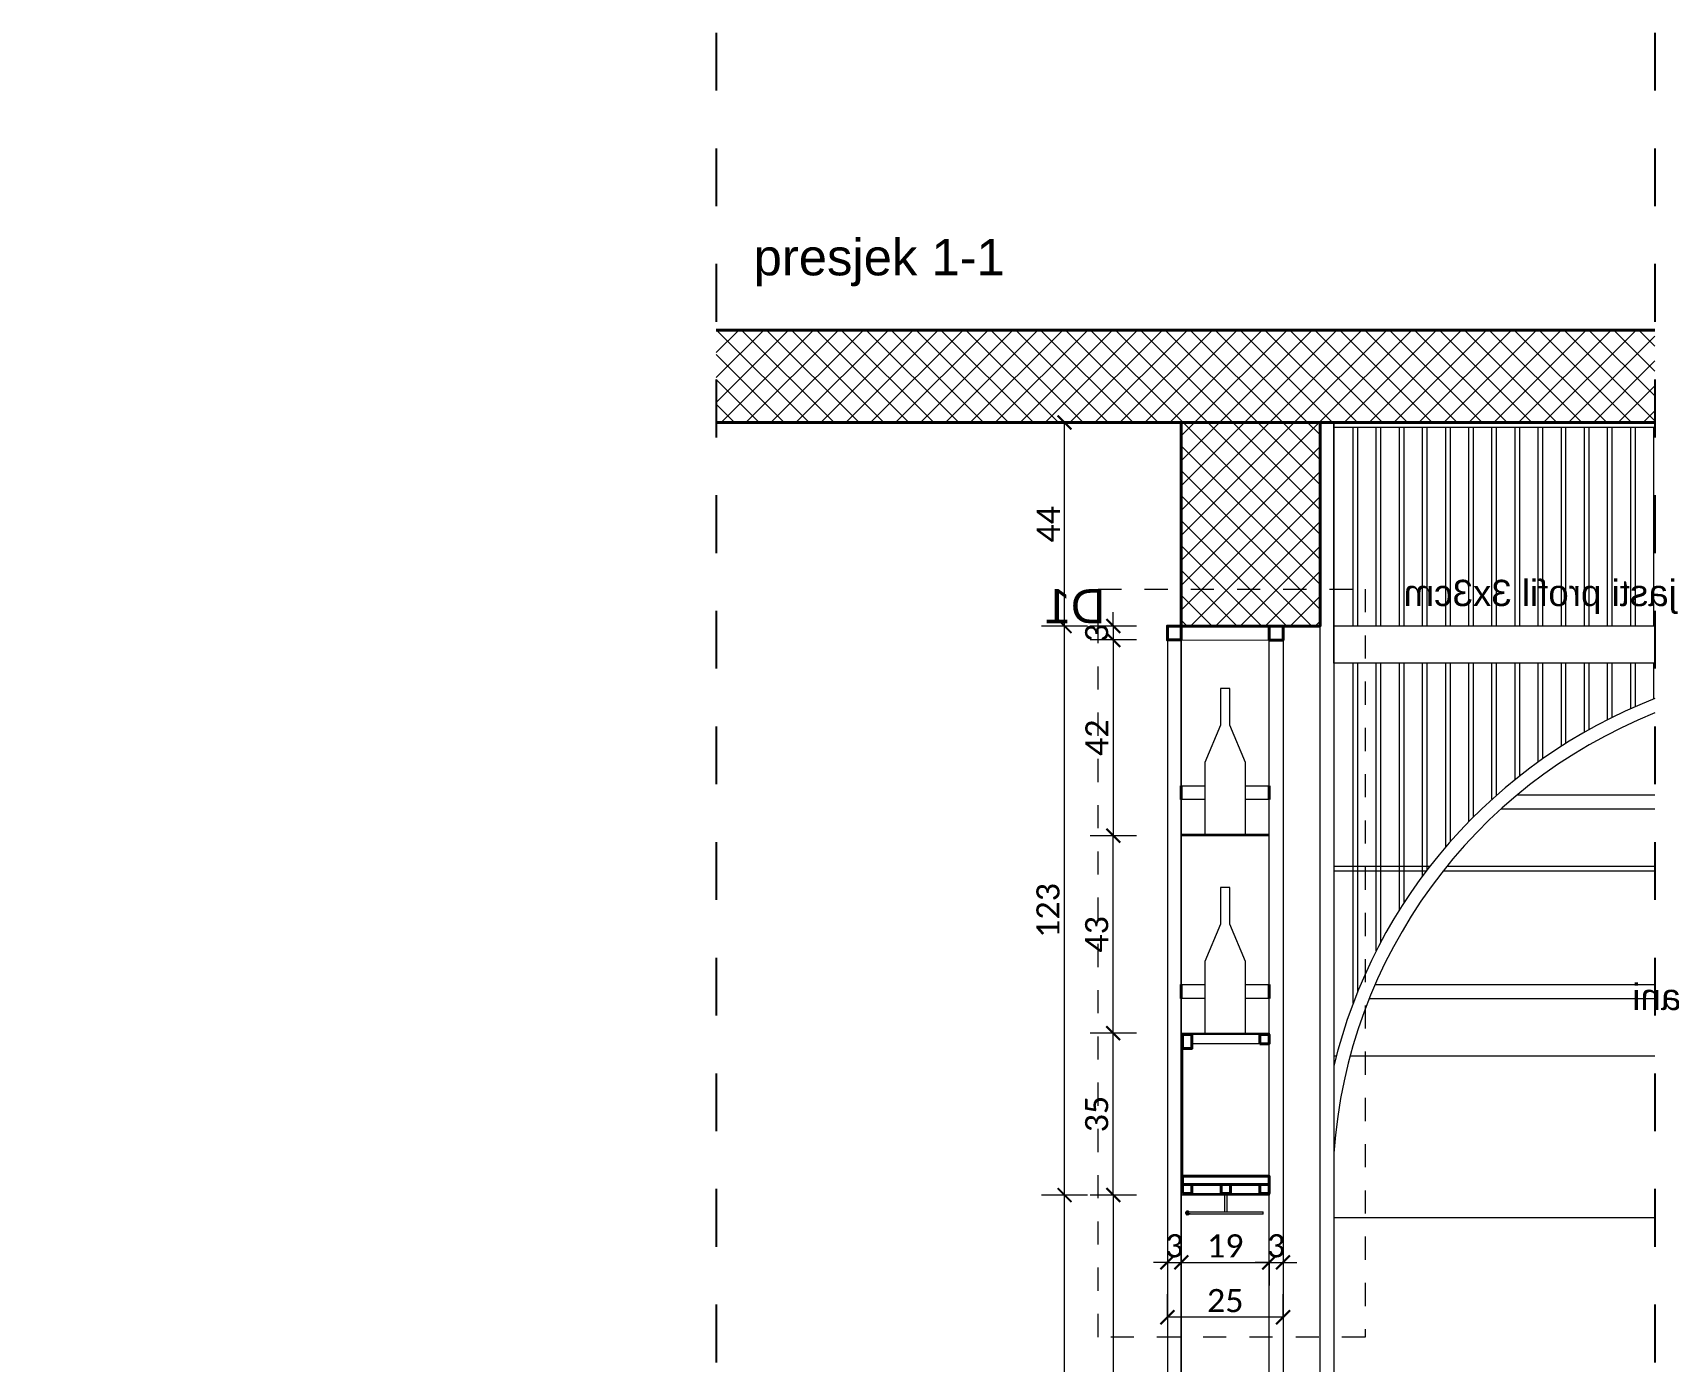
# Model space of a CAD drawing. Header units: centimetres. Extents: x -26724 to 60145, y -23645 to 6771.
# Drawn here: x -1953.8 to -1600.2, y 555.3 to 842.6 of the extents above; entities that cross this region are included whole.
import ezdxf

# ---------------------------------------------------------------- set-up
doc = ezdxf.new("R2010")
doc.units = ezdxf.units.CM
doc.linetypes.add('DALEKOVOD_VN', pattern=[5, 2.5, -2.5])
for name, color, linetype, lineweight in [('2.IZGLED', 7, 'Continuous', 13), ('4.KOTE', 88, 'Continuous', 15), ('zid', 7, 'Continuous', 40)]:
    doc.layers.add(name, color=color, linetype=linetype, lineweight=lineweight)
doc.layers.add('3.IZGLED 2', color=7, linetype='Continuous', lineweight=9, true_color=0x4a4a4a)
doc.layers.add('IZGLED 2', color=253, linetype='Continuous', lineweight=9, true_color=0x828282)
doc.layers.add('tekst @ 50', color=7, linetype='Continuous')
doc.styles.add('0.15', font='arial.ttf', dxfattribs={"height": 0.15})
doc.styles.add('Notes', font='arial.ttf', dxfattribs={"height": 3})
doc.styles.get("Standard").update_dxf_attribs({"font": 'calibri.ttf'})
doc.dimstyles.new('ja 1 30 izgledi zidova', dxfattribs={"dimtxt": 5, "dimasz": 3, "dimexe": 5, "dimexo": 5, "dimgap": 1, "dimtad": 1, "dimdec": 0, "dimtxsty": 'Standard', "dimblk": 'ARCHTICK', "dimcen": 2.5, "dimclrd": 256, "dimclrt": 7, "dimadec": 0, "dimazin": 0, "dimtfac": 1, "dimtdec": 0, "dimtix": 1, "dimtmove": 1, "dimatfit": 3, "dimldrblk": 'ARCHTICK', "dimfxl": 5, "dimfxlon": 1, "dimlwd": 0, "dimlwe": 9, "dimarcsym": 0})
doc.dimstyles.new('ja 1 50', dxfattribs={"dimtxt": 10, "dimasz": 5, "dimexe": 5, "dimexo": 5, "dimgap": 1, "dimtad": 1, "dimdec": 0, "dimtxsty": 'Standard', "dimblk": 'ARCHTICK', "dimcen": 2.5, "dimclrd": 256, "dimclrt": 7, "dimadec": 0, "dimazin": 0, "dimtfac": 1, "dimtdec": 0, "dimtix": 1, "dimtmove": 1, "dimatfit": 3, "dimldrblk": 'ARCHTICK', "dimfxl": 10, "dimfxlon": 1, "dimlwd": 0, "dimlwe": 9, "dimarcsym": 0})
pattern_1 = [(45, (-68.547, 0), (-2.694077, 2.694077), []), (135, (-68.547, 0), (-2.694077, -2.694077), [])]

# ---------------------------------------------------------------- blocks, each defined once
blk = doc.blocks.new('_ArchTick')
at = {"color": 0, "linetype": 'ByBlock', "const_width": 0.15}
blk.add_lwpolyline([(-0.5, -0.5), (0.5, 0.5)], dxfattribs=at)
blk = doc.blocks.new('*D414')
at = {"layer": '4.KOTE', "color": 0, "lineweight": 9, "transparency": 16777216}
for p, q in [((-1725.72, 591.26), (-1735.72, 591.26)), ((-1725.72, 496.29), (-1735.72, 496.29))]:
    blk.add_line(p, q, dxfattribs=at)
at = {"layer": '4.KOTE', "lineweight": 0, "transparency": 16777216}
blk.add_line((-1730.72, 496.29), (-1730.72, 591.26), dxfattribs=at)
at = {"layer": 'Defpoints', "color": 0, "transparency": 16777216}
for p in [(-1730.72, 591.26), (-1703.32, 591.26), (-1705.48, 496.29)]:
    blk.add_point(p, dxfattribs=at)
at = {"layer": '4.KOTE', "lineweight": 0, "transparency": 16777216, "xscale": 3, "yscale": 3, "zscale": 3}
for p, rotation in [((-1730.72, 591.26), 90), ((-1730.72, 496.29), 270)]:
    blk.add_blockref('_ArchTick', p, dxfattribs=dict(at, rotation=rotation))
at = {"layer": '4.KOTE', "color": 7, "transparency": 16777216, "insert": (-1734.28, 543.78), "char_height": 5, "attachment_point": 5, "rotation": 90}
blk.add_mtext('95', dxfattribs=at)
blk = doc.blocks.new('*D415')
at = {"layer": '4.KOTE', "color": 0, "lineweight": 9, "transparency": 16777216}
for p, q in [((-1725.72, 714.29), (-1735.72, 714.29)), ((-1725.72, 591.26), (-1735.72, 591.26))]:
    blk.add_line(p, q, dxfattribs=at)
at = {"layer": '4.KOTE', "lineweight": 0, "transparency": 16777216}
blk.add_line((-1730.72, 591.26), (-1730.72, 714.29), dxfattribs=at)
at = {"layer": 'Defpoints', "color": 0, "transparency": 16777216}
for p in [(-1730.72, 714.29), (-1708.48, 714.29), (-1703.32, 591.26)]:
    blk.add_point(p, dxfattribs=at)
at = {"layer": '4.KOTE', "lineweight": 0, "transparency": 16777216, "xscale": 3, "yscale": 3, "zscale": 3}
for p, rotation in [((-1730.72, 714.29), 90), ((-1730.72, 591.26), 270)]:
    blk.add_blockref('_ArchTick', p, dxfattribs=dict(at, rotation=rotation))
at = {"layer": '4.KOTE', "color": 7, "transparency": 16777216, "insert": (-1734.28, 652.78), "char_height": 5, "attachment_point": 5, "rotation": 90}
blk.add_mtext('123', dxfattribs=at)
blk = doc.blocks.new('*D416')
at = {"layer": '4.KOTE', "color": 0, "lineweight": 9, "transparency": 16777216}
for p, q in [((-1730.72, 758.29), (-1735.72, 758.29)), ((-1725.72, 714.29), (-1735.72, 714.29))]:
    blk.add_line(p, q, dxfattribs=at)
at = {"layer": '4.KOTE', "lineweight": 0, "transparency": 16777216}
blk.add_line((-1730.72, 714.29), (-1730.72, 758.29), dxfattribs=at)
at = {"layer": 'Defpoints', "color": 0, "transparency": 16777216}
for p in [(-1730.72, 758.29), (-1726.18, 758.29), (-1708.48, 714.29)]:
    blk.add_point(p, dxfattribs=at)
at = {"layer": '4.KOTE', "lineweight": 0, "transparency": 16777216, "xscale": 3, "yscale": 3, "zscale": 3}
for p, rotation in [((-1730.72, 758.29), 90), ((-1730.72, 714.29), 270)]:
    blk.add_blockref('_ArchTick', p, dxfattribs=dict(at, rotation=rotation))
at = {"layer": '4.KOTE', "color": 7, "transparency": 16777216, "insert": (-1734.23, 736.29), "char_height": 5, "attachment_point": 5, "rotation": 90}
blk.add_mtext('44', dxfattribs=at)
blk = doc.blocks.new('*D425')
at = {"layer": '4.KOTE', "lineweight": 0, "transparency": 16777216}
for p, q in [((-1708.48, 576.7), (-1711.48, 576.7)), ((-1708.48, 576.7), (-1705.48, 576.7)), ((-1705.48, 576.7), (-1702.48, 576.7))]:
    blk.add_line(p, q, dxfattribs=at)
at = {"layer": '4.KOTE', "color": 0, "lineweight": 9, "transparency": 16777216}
for p, q in [((-1708.48, 576.7), (-1708.48, 571.7)), ((-1705.48, 576.7), (-1705.48, 571.7))]:
    blk.add_line(p, q, dxfattribs=at)
at = {"layer": 'Defpoints', "color": 0, "transparency": 16777216}
for p in [(-1708.48, 580.5), (-1705.48, 580.5), (-1705.48, 576.7)]:
    blk.add_point(p, dxfattribs=at)
at = {"layer": '4.KOTE', "lineweight": 0, "transparency": 16777216, "xscale": 3, "yscale": 3, "zscale": 3}
blk.add_blockref('_ArchTick', (-1708.48, 576.7), dxfattribs=at)
at = {"layer": '4.KOTE', "lineweight": 0, "transparency": 16777216, "xscale": 3, "yscale": 3, "zscale": 3, "rotation": 180}
blk.add_blockref('_ArchTick', (-1705.48, 576.7), dxfattribs=at)
at = {"layer": '4.KOTE', "color": 7, "transparency": 16777216, "insert": (-1706.98, 580.27), "char_height": 5, "attachment_point": 5}
blk.add_mtext('3', dxfattribs=at)
blk = doc.blocks.new('*D426')
at = {"layer": '4.KOTE', "color": 0, "lineweight": 9, "transparency": 16777216}
for p, q in [((-1705.48, 576.7), (-1705.48, 571.7)), ((-1686.48, 576.7), (-1686.48, 571.7))]:
    blk.add_line(p, q, dxfattribs=at)
at = {"layer": '4.KOTE', "lineweight": 0, "transparency": 16777216}
blk.add_line((-1705.48, 576.7), (-1686.48, 576.7), dxfattribs=at)
at = {"layer": 'Defpoints', "color": 0, "transparency": 16777216}
for p in [(-1705.48, 580.5), (-1686.48, 577.5), (-1686.48, 576.7)]:
    blk.add_point(p, dxfattribs=at)
at = {"layer": '4.KOTE', "lineweight": 0, "transparency": 16777216, "xscale": 3, "yscale": 3, "zscale": 3, "rotation": 180}
blk.add_blockref('_ArchTick', (-1705.48, 576.7), dxfattribs=at)
at = {"layer": '4.KOTE', "lineweight": 0, "transparency": 16777216, "xscale": 3, "yscale": 3, "zscale": 3}
blk.add_blockref('_ArchTick', (-1686.48, 576.7), dxfattribs=at)
at = {"layer": '4.KOTE', "color": 7, "transparency": 16777216, "insert": (-1695.98, 580.27), "char_height": 5, "attachment_point": 5}
blk.add_mtext('19', dxfattribs=at)
blk = doc.blocks.new('*D427')
at = {"layer": '4.KOTE', "lineweight": 0, "transparency": 16777216}
for p, q in [((-1686.48, 576.7), (-1689.48, 576.7)), ((-1686.48, 576.7), (-1683.48, 576.7)), ((-1683.48, 576.7), (-1680.48, 576.7))]:
    blk.add_line(p, q, dxfattribs=at)
at = {"layer": '4.KOTE', "color": 0, "lineweight": 9, "transparency": 16777216}
for p, q in [((-1686.48, 576.7), (-1686.48, 571.7)), ((-1683.48, 576.7), (-1683.48, 571.7))]:
    blk.add_line(p, q, dxfattribs=at)
at = {"layer": 'Defpoints', "color": 0, "transparency": 16777216}
for p in [(-1686.48, 577.5), (-1683.48, 577.56), (-1683.48, 576.7)]:
    blk.add_point(p, dxfattribs=at)
at = {"layer": '4.KOTE', "lineweight": 0, "transparency": 16777216, "xscale": 3, "yscale": 3, "zscale": 3}
blk.add_blockref('_ArchTick', (-1686.48, 576.7), dxfattribs=at)
at = {"layer": '4.KOTE', "lineweight": 0, "transparency": 16777216, "xscale": 3, "yscale": 3, "zscale": 3, "rotation": 180}
blk.add_blockref('_ArchTick', (-1683.48, 576.7), dxfattribs=at)
at = {"layer": '4.KOTE', "color": 7, "transparency": 16777216, "insert": (-1684.98, 580.27), "char_height": 5, "attachment_point": 5}
blk.add_mtext('3', dxfattribs=at)
blk = doc.blocks.new('*D428')
at = {"layer": '4.KOTE', "color": 0, "lineweight": 9, "transparency": 16777216}
for p, q in [((-1708.48, 564.85), (-1708.48, 569.85)), ((-1683.48, 564.85), (-1683.48, 569.85))]:
    blk.add_line(p, q, dxfattribs=at)
at = {"layer": '4.KOTE', "lineweight": 0, "transparency": 16777216}
blk.add_line((-1683.48, 564.85), (-1708.48, 564.85), dxfattribs=at)
at = {"layer": 'Defpoints', "color": 0, "transparency": 16777216}
for p in [(-1708.48, 564.85), (-1708.48, 560.27), (-1683.48, 560.27)]:
    blk.add_point(p, dxfattribs=at)
at = {"layer": '4.KOTE', "lineweight": 0, "transparency": 16777216, "xscale": 3, "yscale": 3, "zscale": 3, "rotation": 180}
blk.add_blockref('_ArchTick', (-1708.48, 564.85), dxfattribs=at)
at = {"layer": '4.KOTE', "lineweight": 0, "transparency": 16777216, "xscale": 3, "yscale": 3, "zscale": 3}
blk.add_blockref('_ArchTick', (-1683.48, 564.85), dxfattribs=at)
at = {"layer": '4.KOTE', "color": 7, "transparency": 16777216, "insert": (-1695.98, 568.41), "char_height": 5, "attachment_point": 5}
blk.add_mtext('25', dxfattribs=at)
blk = doc.blocks.new('*D582')
at = {"layer": '4.KOTE', "color": 0, "lineweight": 9, "transparency": 16777216}
for p, q in [((-1715.18, 626.26), (-1725.18, 626.26)), ((-1715.18, 591.26), (-1725.18, 591.26))]:
    blk.add_line(p, q, dxfattribs=at)
at = {"layer": '4.KOTE', "lineweight": 0, "transparency": 16777216}
blk.add_line((-1720.18, 591.26), (-1720.18, 626.26), dxfattribs=at)
at = {"layer": 'Defpoints', "color": 0, "transparency": 16777216}
for p in [(-1720.18, 626.26), (-1705.48, 626.26), (-1705.48, 591.26)]:
    blk.add_point(p, dxfattribs=at)
at = {"layer": '4.KOTE', "lineweight": 0, "transparency": 16777216, "xscale": 3, "yscale": 3, "zscale": 3}
for p, rotation in [((-1720.18, 626.26), 90), ((-1720.18, 591.26), 270)]:
    blk.add_blockref('_ArchTick', p, dxfattribs=dict(at, rotation=rotation))
at = {"layer": '4.KOTE', "color": 7, "transparency": 16777216, "insert": (-1723.75, 608.76), "char_height": 5, "attachment_point": 5, "rotation": 90}
blk.add_mtext('35', dxfattribs=at)
blk = doc.blocks.new('*D583')
at = {"layer": '4.KOTE', "color": 0, "lineweight": 9, "transparency": 16777216}
for p, q in [((-1715.18, 668.96), (-1725.18, 668.96)), ((-1715.18, 626.26), (-1725.18, 626.26))]:
    blk.add_line(p, q, dxfattribs=at)
at = {"layer": '4.KOTE', "lineweight": 0, "transparency": 16777216}
blk.add_line((-1720.18, 626.26), (-1720.18, 668.96), dxfattribs=at)
at = {"layer": 'Defpoints', "color": 0, "transparency": 16777216}
for p in [(-1720.18, 668.96), (-1705.48, 668.96), (-1705.48, 626.26)]:
    blk.add_point(p, dxfattribs=at)
at = {"layer": '4.KOTE', "lineweight": 0, "transparency": 16777216, "xscale": 3, "yscale": 3, "zscale": 3}
for p, rotation in [((-1720.18, 668.96), 90), ((-1720.18, 626.26), 270)]:
    blk.add_blockref('_ArchTick', p, dxfattribs=dict(at, rotation=rotation))
at = {"layer": '4.KOTE', "color": 7, "transparency": 16777216, "insert": (-1723.75, 647.61), "char_height": 5, "attachment_point": 5, "rotation": 90}
blk.add_mtext('43', dxfattribs=at)
blk = doc.blocks.new('*D584')
at = {"layer": '4.KOTE', "color": 0, "lineweight": 9, "transparency": 16777216}
for p, q in [((-1715.18, 714.29), (-1725.18, 714.29)), ((-1715.18, 711.29), (-1725.18, 711.29))]:
    blk.add_line(p, q, dxfattribs=at)
at = {"layer": '4.KOTE', "lineweight": 0, "transparency": 16777216}
for p, q in [((-1720.18, 714.29), (-1720.18, 717.29)), ((-1720.18, 714.29), (-1720.18, 711.29)), ((-1720.18, 711.29), (-1720.18, 708.29))]:
    blk.add_line(p, q, dxfattribs=at)
at = {"layer": 'Defpoints', "color": 0, "transparency": 16777216}
for p in [(-1708.48, 714.29), (-1720.18, 711.29), (-1708.48, 711.29)]:
    blk.add_point(p, dxfattribs=at)
at = {"layer": '4.KOTE', "lineweight": 0, "transparency": 16777216, "xscale": 3, "yscale": 3, "zscale": 3}
for p, rotation in [((-1720.18, 714.29), 270), ((-1720.18, 711.29), 90)]:
    blk.add_blockref('_ArchTick', p, dxfattribs=dict(at, rotation=rotation))
at = {"layer": '4.KOTE', "color": 7, "transparency": 16777216, "insert": (-1723.75, 712.79), "char_height": 5, "attachment_point": 5, "rotation": 90}
blk.add_mtext('3', dxfattribs=at)
blk = doc.blocks.new('*D585')
at = {"layer": '4.KOTE', "color": 0, "lineweight": 9, "transparency": 16777216}
for p, q in [((-1715.18, 711.29), (-1725.18, 711.29)), ((-1720.18, 668.96), (-1725.18, 668.96))]:
    blk.add_line(p, q, dxfattribs=at)
at = {"layer": '4.KOTE', "lineweight": 0, "transparency": 16777216}
blk.add_line((-1720.18, 711.29), (-1720.18, 668.96), dxfattribs=at)
at = {"layer": 'Defpoints', "color": 0, "transparency": 16777216}
for p in [(-1708.48, 711.29), (-1720.18, 668.96), (-1715.57, 668.96)]:
    blk.add_point(p, dxfattribs=at)
at = {"layer": '4.KOTE', "lineweight": 0, "transparency": 16777216, "xscale": 3, "yscale": 3, "zscale": 3}
for p, rotation in [((-1720.18, 711.29), 90), ((-1720.18, 668.96), 270)]:
    blk.add_blockref('_ArchTick', p, dxfattribs=dict(at, rotation=rotation))
at = {"layer": '4.KOTE', "color": 7, "transparency": 16777216, "insert": (-1723.72, 690.13), "char_height": 5, "attachment_point": 5, "rotation": 90}
blk.add_mtext('42', dxfattribs=at)
blk = doc.blocks.new('*D586')
at = {"layer": '4.KOTE', "color": 0, "lineweight": 9, "transparency": 16777216}
for p, q in [((-1715.18, 591.26), (-1725.18, 591.26)), ((-1715.18, 496.29), (-1725.18, 496.29))]:
    blk.add_line(p, q, dxfattribs=at)
at = {"layer": '4.KOTE', "lineweight": 0, "transparency": 16777216}
blk.add_line((-1720.18, 591.26), (-1720.18, 496.29), dxfattribs=at)
at = {"layer": 'Defpoints', "color": 0, "transparency": 16777216}
for p in [(-1705.48, 591.26), (-1720.18, 496.29), (-1708.48, 496.29)]:
    blk.add_point(p, dxfattribs=at)
at = {"layer": '4.KOTE', "lineweight": 0, "transparency": 16777216, "xscale": 3, "yscale": 3, "zscale": 3}
for p, rotation in [((-1720.18, 591.26), 90), ((-1720.18, 496.29), 270)]:
    blk.add_blockref('_ArchTick', p, dxfattribs=dict(at, rotation=rotation))
at = {"layer": '4.KOTE', "color": 7, "transparency": 16777216, "insert": (-1723.75, 543.78), "char_height": 5, "attachment_point": 5, "rotation": 90}
blk.add_mtext('95', dxfattribs=at)
blk = doc.blocks.new('*D1820')
at = {"layer": '4.KOTE', "color": 0, "lineweight": 9, "transparency": 16777216}
for p, q in [((-12416.28, 713.89), (-12431.28, 713.89)), ((-12416.28, 573.89), (-12431.28, 573.89))]:
    blk.add_line(p, q, dxfattribs=at)
at = {"layer": '4.KOTE', "lineweight": 0, "transparency": 16777216}
blk.add_line((-12426.28, 713.89), (-12426.28, 573.89), dxfattribs=at)
at = {"layer": 'Defpoints', "color": 0, "transparency": 16777216}
for p in [(-12402.55, 713.89), (-12426.28, 573.89), (0, 573.89, 13.5)]:
    blk.add_point(p, dxfattribs=at)
at = {"layer": '4.KOTE', "lineweight": 0, "transparency": 16777216, "xscale": 5, "yscale": 5, "zscale": 5}
for p, rotation in [((-12426.28, 713.89), 90), ((-12426.28, 573.89), 270)]:
    blk.add_blockref('_ArchTick', p, dxfattribs=dict(at, rotation=rotation))
at = {"layer": '4.KOTE', "color": 7, "transparency": 16777216, "insert": (-12432.4, 643.89), "char_height": 10, "attachment_point": 5, "rotation": 90}
blk.add_mtext('140', dxfattribs=at)
blk = doc.blocks.new('*D2096')
at = {"layer": '4.KOTE', "color": 0, "lineweight": 9, "transparency": 16777216}
for p, q in [((-19851.49, 761.85), (-19866.49, 761.85)), ((-19854.88, 611.85), (-19866.49, 611.85))]:
    blk.add_line(p, q, dxfattribs=at)
at = {"layer": '4.KOTE', "lineweight": 0, "transparency": 16777216}
blk.add_line((-19861.49, 761.85), (-19861.49, 611.85), dxfattribs=at)
at = {"layer": 'Defpoints', "color": 0, "transparency": 16777216}
for p in [(0, 761.85, 13.5), (-19861.49, 611.85), (-19849.98, 611.85, 13.5)]:
    blk.add_point(p, dxfattribs=at)
at = {"layer": '4.KOTE', "lineweight": 0, "transparency": 16777216, "xscale": 5, "yscale": 5, "zscale": 5}
for p, rotation in [((-19861.49, 761.85), 90), ((-19861.49, 611.85), 270)]:
    blk.add_blockref('_ArchTick', p, dxfattribs=dict(at, rotation=rotation))
at = {"layer": '4.KOTE', "color": 7, "transparency": 16777216, "insert": (-19867.61, 686.85), "char_height": 10, "attachment_point": 5, "rotation": 90}
blk.add_mtext('150', dxfattribs=at)

msp = doc.modelspace()

# ---------------------------------------------------------------- hatches: boundary and pattern name
at = {"layer": '4.KOTE', "true_color": 0x136734}
h = msp.add_hatch(dxfattribs=at)
h.set_pattern_fill('ANSI37', color=116, scale=1.2)
h.set_pattern_definition(pattern_1)
h.paths.add_polyline_path([(-1806.02, 778.29), (-1806.02, 758.29), (-1603.08, 758.29), (-1603.08, 778.29)])
h = msp.add_hatch(dxfattribs=at)
h.set_pattern_fill('ANSI37', color=116, scale=1.2)
h.set_pattern_definition(pattern_1)
h.paths.add_polyline_path([(-1675.48, 758.29), (-1705.48, 758.29), (-1705.48, 722.26), (-1675.48, 722.26)])
h.paths.add_polyline_path([(-1675.48, 722.26), (-1705.48, 722.26), (-1705.48, 714.29), (-1675.48, 714.29)])

# ---------------------------------------------------------------- linework, layer by layer
at = {"linetype": 'DALEKOVOD_VN', "ltscale": 5}
for p, q in [((-1806.02, 842.57, -13.5), (-1806.02, 326.53, -13.5)), ((-1603.08, 842.57, -13.5), (-1603.08, 326.53, -13.5))]:
    msp.add_line(p, q, dxfattribs=at)
at = {"layer": '2.IZGLED'}
for p, q in [((-1696.08, 587.64), (-1696.08, 591.56)), ((-1695.58, 587.64), (-1695.58, 591.56)), ((-1687.81, 587.14), (-1704.1, 587.14)), ((-1703.85, 587.64), (-1687.81, 587.64)), ((-1687.81, 587.14), (-1687.81, 587.64))]:
    msp.add_line(p, q, dxfattribs=at)
at = {"layer": '2.IZGLED', "color": 31, "linetype": 'DALEKOVOD_VN', "ltscale": 2, "true_color": 0xfecc66}
msp.add_lwpolyline([(-1723.42, 722.26), (-1665.74, 722.26), (-1665.74, 560.56), (-1723.42, 560.56)], close=True, dxfattribs=at)
at = {"layer": '2.IZGLED'}
for points in [[(-1694.98, 700.76), (-1696.98, 700.76), (-1696.98, 692.84), (-1700.36, 684.76), (-1700.36, 669.26), (-1691.61, 669.26), (-1691.61, 684.76), (-1694.98, 692.84)], [(-1694.98, 657.76), (-1696.98, 657.76), (-1696.98, 649.84), (-1700.36, 641.76), (-1700.36, 626.26), (-1691.61, 626.26), (-1691.61, 641.76), (-1694.98, 649.84)]]:
    msp.add_lwpolyline(points, close=True, dxfattribs=at)
for points in [[(-1705.48, 669.26), (-1686.48, 669.26)], [(-1686.48, 668.96), (-1705.48, 668.96)]]:
    msp.add_lwpolyline(points, dxfattribs=at)
at = {"layer": '2.IZGLED', "color": 85, "true_color": 0x58ba48}
msp.add_lwpolyline([(-1686.48, 591.56), (-1686.48, 591.26), (-1705.48, 591.26), (-1705.48, 626.26), (-1686.48, 626.26), (-1686.48, 625.96), (-1705.18, 625.96), (-1705.18, 591.56), (-1686.48, 591.56)], dxfattribs=at)
at = {"layer": '3.IZGLED 2', "color": 5}
for p, q in [((-1672.48, 706.29, -13.5), (-1672.48, 758.29, -13.5)), ((-1672.48, 757.29, -13.5), (-1603.08, 757.29, -13.5)), ((-1668.31, 714.29), (-1668.31, 757.29)), ((-1667.31, 714.29), (-1667.31, 757.29)), ((-1663.31, 714.29), (-1663.31, 757.29)), ((-1662.31, 714.29), (-1662.31, 757.29)), ((-1658.31, 714.29), (-1658.31, 757.29)), ((-1657.31, 714.29), (-1657.31, 757.29)), ((-1653.31, 714.29), (-1653.31, 757.29)), ((-1652.31, 714.29), (-1652.31, 757.29)), ((-1648.31, 714.29), (-1648.31, 757.29)), ((-1647.31, 714.29), (-1647.31, 757.29)), ((-1643.31, 714.29), (-1643.31, 757.29)), ((-1642.31, 714.29), (-1642.31, 757.29)), ((-1638.31, 714.29), (-1638.31, 757.29)), ((-1637.31, 714.29), (-1637.31, 757.29)), ((-1633.31, 714.29), (-1633.31, 757.29)), ((-1632.31, 714.29), (-1632.31, 757.38)), ((-1628.31, 714.29), (-1628.31, 757.29)), ((-1627.31, 714.29), (-1627.31, 757.29)), ((-1623.31, 714.29), (-1623.31, 757.29)), ((-1622.31, 714.29), (-1622.31, 757.29)), ((-1618.31, 714.29), (-1618.31, 757.29)), ((-1617.31, 714.29), (-1617.31, 757.29)), ((-1613.31, 714.29), (-1613.31, 757.29)), ((-1612.31, 714.29), (-1612.31, 757.29)), ((-1608.31, 714.29), (-1608.31, 757.29)), ((-1607.31, 714.29), (-1607.31, 757.29)), ((-1603.31, 714.29), (-1603.31, 757.29)), ((-1603.08, 714.29), (-1672.48, 714.29)), ((-1603.08, 706.29), (-1672.48, 706.29)), ((-1668.31, 632.75), (-1668.31, 706.29)), ((-1667.31, 635.31), (-1667.31, 706.29)), ((-1663.31, 644.09), (-1663.31, 706.29)), ((-1662.31, 646.01), (-1662.31, 706.29)), ((-1658.31, 652.93), (-1658.31, 706.29)), ((-1657.31, 654.5), (-1657.31, 706.29)), ((-1653.31, 660.27), (-1653.31, 706.29)), ((-1652.31, 661.6), (-1652.31, 706.29)), ((-1648.31, 666.54), (-1648.31, 706.29)), ((-1647.31, 667.69), (-1647.31, 706.29)), ((-1643.31, 672.01), (-1643.31, 706.29)), ((-1642.31, 673.02), (-1642.31, 706.29)), ((-1638.31, 676.83), (-1638.31, 706.29)), ((-1637.31, 677.73), (-1637.31, 706.29)), ((-1633.31, 681.11), (-1633.31, 706.29)), ((-1632.31, 681.9), (-1632.31, 706.38)), ((-1628.31, 684.91), (-1628.31, 706.29)), ((-1627.31, 685.62), (-1627.31, 706.29)), ((-1623.31, 688.31), (-1623.31, 706.29)), ((-1622.31, 688.94), (-1622.31, 706.29)), ((-1618.31, 691.34), (-1618.31, 706.29)), ((-1617.31, 691.9), (-1617.31, 706.29)), ((-1613.31, 694.03), (-1613.31, 706.29)), ((-1612.31, 694.53), (-1612.31, 706.29)), ((-1608.31, 696.41), (-1608.31, 706.29)), ((-1607.31, 696.85), (-1607.31, 706.29)), ((-1603.31, 698.5), (-1603.31, 706.29)), ((-1632.82, 677.79, -13.5), (-1603.08, 677.79, -13.5)), ((-1636.27, 674.79, -13.5), (-1603.08, 674.79, -13.5)), ((-1651.78, 662.29, -13.5), (-1672.48, 662.29, -13.5)), ((-1652.54, 661.29, -13.5), (-1672.48, 661.29, -13.5)), ((-1603.08, 661.29, -13.5), (-1648.9, 661.29, -13.5)), ((-1603.08, 662.29, -13.5), (-1648.1, 662.29, -13.5)), ((-1663.57, 636.79, -13.5), (-1603.08, 636.79, -13.5)), ((-1664.82, 633.79, -13.5), (-1603.08, 633.79, -13.5)), ((-1671.96, 621.29, -13.5), (-1672.48, 621.29, -13.5)), ((-1603.08, 621.29, -13.5), (-1668.98, 621.29, -13.5)), ((-1603.08, 586.33, -13.5), (-1672.48, 586.33, -13.5))]:
    msp.add_line(p, q, dxfattribs=at)
at = {"layer": '3.IZGLED 2'}
for p, q in [((-1705.48, 711.29), (-1686.48, 711.26)), ((-1688.48, 623.96), (-1703.18, 623.96))]:
    msp.add_line(p, q, dxfattribs=at)
at = {"layer": '3.IZGLED 2', "color": 143, "true_color": 0x7aafdf}
for p, q in [((-1705.48, 679.76), (-1700.36, 679.76)), ((-1691.61, 679.76), (-1686.48, 679.76)), ((-1700.36, 676.76), (-1705.48, 676.76)), ((-1686.48, 676.76), (-1691.61, 676.76)), ((-1705.48, 636.76), (-1700.36, 636.76)), ((-1691.61, 636.76), (-1686.48, 636.76)), ((-1700.36, 633.76), (-1705.48, 633.76)), ((-1686.48, 633.76), (-1691.61, 633.76))]:
    msp.add_line(p, q, dxfattribs=at)
at = {"layer": '3.IZGLED 2', "color": 5}
msp.add_lwpolyline([(-1675.48, 758.29), (-1672.48, 758.29), (-1672.48, 476.29), (-1675.48, 476.29), (-1675.48, 758.29)], dxfattribs=at)
at = {"layer": '3.IZGLED 2'}
for points in [[(-1705.48, 496.29), (-1705.48, 711.29), (-1708.48, 711.29), (-1708.48, 496.29)], [(-1686.48, 711.26), (-1683.48, 711.26), (-1683.48, 476.29)], [(-1686.48, 476.29), (-1686.48, 711.26), (-1683.48, 711.26)]]:
    msp.add_lwpolyline(points, dxfattribs=at)
at = {"layer": '3.IZGLED 2', "color": 5}
for radius, start, end in [(113.65, 111.2019, 166.4806), (110.77, 111.7811, 176.0095)]:
    msp.add_arc((-1561.98, 592.63), radius, start, end, dxfattribs=at)
at = {"layer": '4.KOTE', "color": 4}
msp.add_lwpolyline([(-1675.48, 476.29), (-1675.48, 714.29), (-1705.48, 714.29), (-1705.48, 496.29)], dxfattribs=at)
at = {"layer": 'IZGLED 2'}
msp.add_line((-1704.12, 587.64), (-1704.08, 587.64), dxfattribs=at)
at = {"layer": 'zid'}
for p, q in [((-1603.08, 778.29), (-1806.02, 778.29)), ((-1603.08, 758.29), (-1806.02, 758.29)), ((-1705.48, 676.76), (-1705.48, 679.76)), ((-1686.48, 676.76), (-1686.48, 679.76)), ((-1705.48, 633.76), (-1705.48, 636.76)), ((-1686.48, 633.76), (-1686.48, 636.76)), ((-1705.18, 593.56), (-1686.48, 593.56))]:
    msp.add_line(p, q, dxfattribs=at)
for points in [[(-1705.48, 714.29), (-1705.48, 758.29)], [(-1705.48, 714.29), (-1675.48, 714.29), (-1675.48, 758.29)], [(-1705.18, 622.96), (-1705.18, 625.96), (-1703.18, 625.96), (-1703.18, 622.96), (-1705.18, 622.96)], [(-1688.48, 623.96), (-1688.48, 625.96), (-1686.48, 625.96), (-1686.48, 623.96), (-1688.48, 623.96)], [(-1705.18, 593.56), (-1705.18, 595.36), (-1686.48, 595.36), (-1686.48, 593.56)], [(-1705.18, 591.56), (-1705.18, 593.56), (-1703.18, 593.56), (-1703.18, 591.56), (-1705.18, 591.56)], [(-1696.83, 591.56), (-1696.83, 593.56), (-1694.83, 593.56), (-1694.83, 591.56), (-1696.83, 591.56)], [(-1688.48, 591.56), (-1688.48, 593.56), (-1686.48, 593.56), (-1686.48, 591.56), (-1688.48, 591.56)]]:
    msp.add_lwpolyline(points, dxfattribs=at)
for points in [[(-1705.48, 711.29), (-1708.48, 711.29), (-1708.48, 714.29), (-1705.48, 714.29)], [(-1686.48, 711.26), (-1683.48, 711.26), (-1683.48, 714.26), (-1686.48, 714.26)]]:
    msp.add_lwpolyline(points, close=True, dxfattribs=at)
msp.add_circle((-1704.1, 587.39), 0.25, dxfattribs=at)

# ---------------------------------------------------------------- texts
at = {"layer": 'IZGLED 2', "color": 5, "style": '0.15'}
msp.add_text('presjek 1-1', height=7.8586, dxfattribs=at).set_placement((-1797.93, 790.11))
at = {"layer": 'tekst @ 50', "color": 1, "ltscale": 0.8, "extrusion": (0, 0, -1), "insert": (-1721.91, 722.27), "char_height": 7.3734, "attachment_point": 1, "text_direction": (-1, 0, 0), "style": 'Notes'}
msp.add_mtext_dynamic_manual_height_columns('{\\fArial|b0|i0|c238|p34;D1}', width=290.6445, gutter_width=750, heights=[0], dxfattribs=at)
at = {"layer": 'tekst @ 50', "ltscale": 0.8, "extrusion": (0, 0, -1), "attachment_point": 1, "text_direction": (-1, 0, 0), "style": 'Notes'}
for s, insert, char_height in [('{\\fArial|b0|i0|c238|p34;čelični kutijasti profil 3x3cm}', (-1561.79, 724.28), 5.6759), ('{\\fArial|b0|i0|c238|p34;\\H0.76978x;flah 3mm plastificirani } ', (-1531.74, 636.94), 7.3734)]:
    msp.add_mtext_dynamic_manual_height_columns(s, width=290.6445, gutter_width=750, heights=[0], dxfattribs=dict(at, insert=insert, char_height=char_height))

# ---------------------------------------------------------------- dimensions: what is measured, and where the dimension line sits
at = {"layer": '4.KOTE'}
for base, p1, p2, dimstyle, picture, middle in [((-19861.49, 611.85), (0, 761.85, 13.5), (-19849.98, 611.85, 13.5), 'ja 1 50', '*D2096', (-19867.61, 686.85)), ((-1730.72, 758.29), (-1708.48, 714.29), (-1726.18, 758.29), 'ja 1 30 izgledi zidova', '*D416', (-1734.23, 736.29)), ((-12426.28, 573.89), (-12402.55, 713.89), (0, 573.89, 13.5), 'ja 1 50', '*D1820', (-12432.4, 643.89)), ((-1730.72, 714.29), (-1703.32, 591.26), (-1708.48, 714.29), 'ja 1 30 izgledi zidova', '*D415', (-1734.28, 652.78)), ((-1720.18, 711.29), (-1708.48, 714.29), (-1708.48, 711.29), 'ja 1 30 izgledi zidova', '*D584', (-1723.75, 712.79)), ((-1720.18, 668.96), (-1708.48, 711.29), (-1715.57, 668.96), 'ja 1 30 izgledi zidova', '*D585', (-1723.72, 690.13)), ((-1720.18, 668.96), (-1705.48, 626.26), (-1705.48, 668.96), 'ja 1 30 izgledi zidova', '*D583', (-1723.75, 647.61)), ((-1720.18, 626.26), (-1705.48, 591.26), (-1705.48, 626.26), 'ja 1 30 izgledi zidova', '*D582', (-1723.75, 608.76)), ((-1730.72, 591.26), (-1705.48, 496.29), (-1703.32, 591.26), 'ja 1 30 izgledi zidova', '*D414', (-1734.28, 543.78)), ((-1720.18, 496.29), (-1705.48, 591.26), (-1708.48, 496.29), 'ja 1 30 izgledi zidova', '*D586', (-1723.75, 543.78))]:
    dim = msp.add_linear_dim(base=base, p1=p1, p2=p2, angle=90, dimstyle=dimstyle, dxfattribs=at)
    dim.commit()
    dim.dimension.update_dxf_attribs({"geometry": picture, "text_midpoint": middle})
for base, p1, p2, picture, middle in [((-1705.48, 576.7), (-1708.48, 580.5), (-1705.48, 580.5), '*D425', (-1706.98, 580.27)), ((-1686.48, 576.7), (-1705.48, 580.5), (-1686.48, 577.5), '*D426', (-1695.98, 580.27)), ((-1683.48, 576.7), (-1686.48, 577.5), (-1683.48, 577.56), '*D427', (-1684.98, 580.27)), ((-1708.48, 564.85), (-1683.48, 560.27), (-1708.48, 560.27), '*D428', (-1695.98, 568.41))]:
    dim = msp.add_linear_dim(base=base, p1=p1, p2=p2, dimstyle='ja 1 30 izgledi zidova', dxfattribs=at)
    dim.commit()
    dim.dimension.update_dxf_attribs({"geometry": picture, "text_midpoint": middle})

doc.saveas('drawing.dxf')
